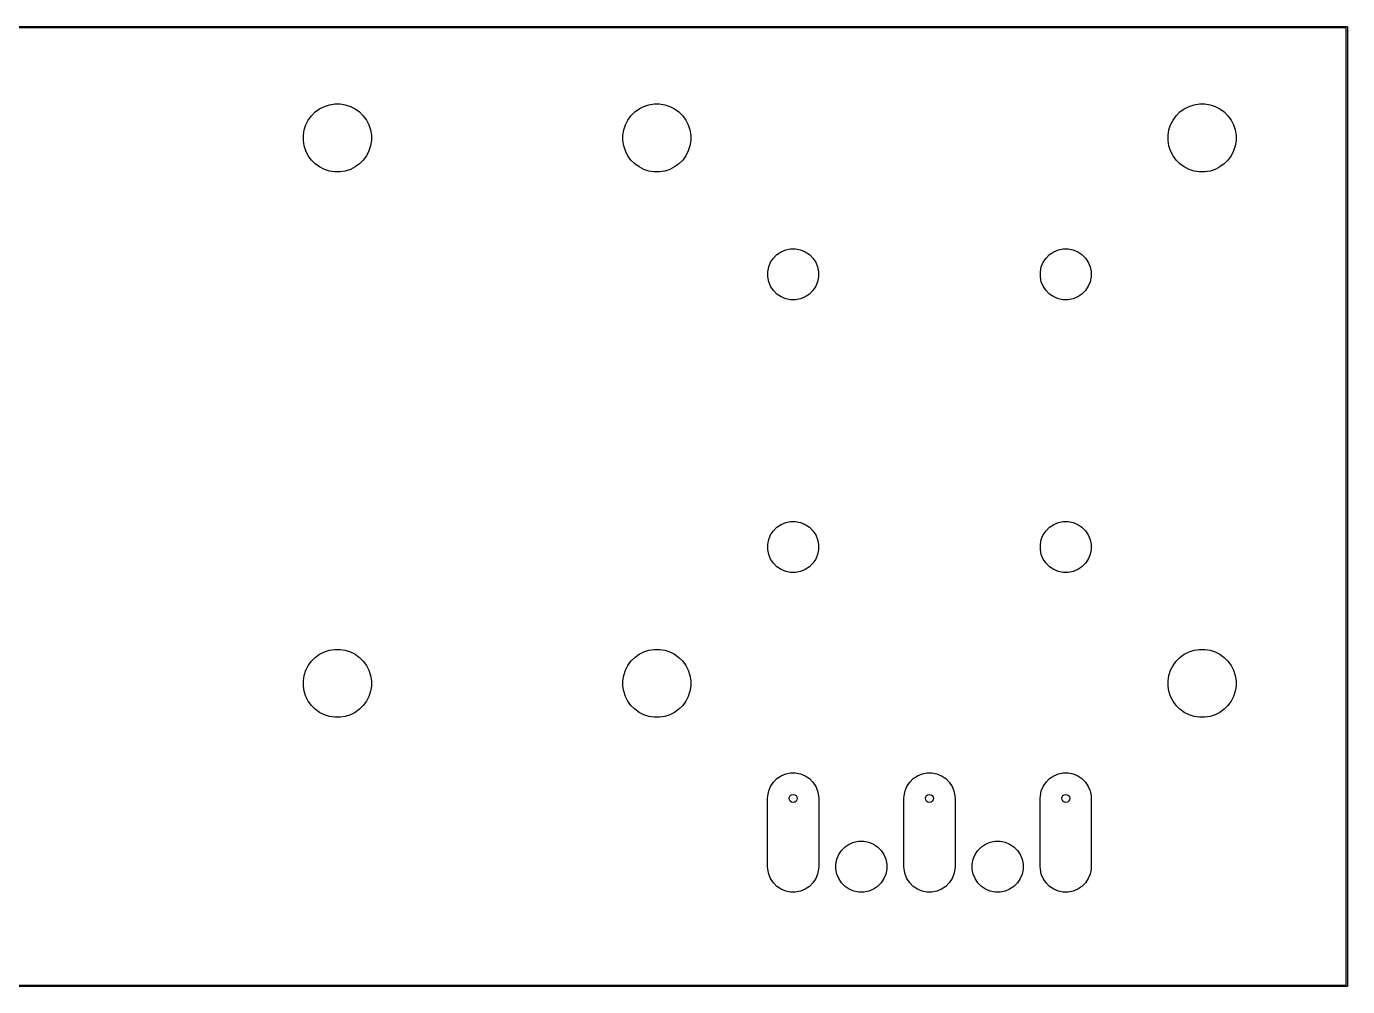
# Model space of a CAD drawing. Header units: millimetres. Extents: x 55.7 to 154.2, y -59.1 to -23.3.
# Drawn here: x 104.93 to 154.17, y -59.08 to -23.31 of the extents above; entities that cross this region are included whole.
import ezdxf

# ---------------------------------------------------------------- set-up
doc = ezdxf.new("R2010")
doc.units = ezdxf.units.MM
doc.layers.add('F.Cu', color=13, linetype='CONTINUOUS', true_color=0xc83434)

msp = doc.modelspace()

# ---------------------------------------------------------------- linework, layer by layer
at = {"layer": 'F.Cu', "linetype": 'CONTINUOUS'}
for p, q in [((55.72125, -23.31125), (154.14625, -23.31125)), ((154.12125, -23.36125), (55.74625, -23.36125)), ((154.12125, -59.03), (154.12125, -23.36125)), ((154.14625, -23.31125), (154.155817, -23.313153)), ((154.155817, -23.313153), (154.169347, -23.326683)), ((154.169347, -23.326683), (154.17125, -23.33625)), ((154.17125, -23.33625), (154.17125, -59.055)), ((115.556784, -26.638951), (115.697701, -26.498034)), ((115.697701, -26.498034), (115.858927, -26.380897)), ((115.858927, -26.380897), (116.036492, -26.290423)), ((116.036492, -26.290423), (116.226024, -26.22884)), ((116.226024, -26.22884), (116.422857, -26.197665)), ((116.422857, -26.197665), (116.622143, -26.197665)), ((116.622143, -26.197665), (116.818976, -26.22884)), ((116.818976, -26.22884), (117.008508, -26.290423)), ((117.008508, -26.290423), (117.186073, -26.380897)), ((117.186073, -26.380897), (117.347299, -26.498034)), ((117.347299, -26.498034), (117.488216, -26.638951)), ((127.463034, -26.638951), (127.603951, -26.498034)), ((127.603951, -26.498034), (127.765177, -26.380897)), ((127.765177, -26.380897), (127.942742, -26.290423)), ((127.942742, -26.290423), (128.132274, -26.22884)), ((128.132274, -26.22884), (128.329107, -26.197665)), ((128.329107, -26.197665), (128.528393, -26.197665)), ((128.528393, -26.197665), (128.725226, -26.22884)), ((128.725226, -26.22884), (128.914758, -26.290423)), ((128.914758, -26.290423), (129.092323, -26.380897)), ((129.092323, -26.380897), (129.253549, -26.498034)), ((129.253549, -26.498034), (129.394466, -26.638951)), ((147.783034, -26.638951), (147.923951, -26.498034)), ((147.923951, -26.498034), (148.085177, -26.380897)), ((148.085177, -26.380897), (148.262742, -26.290423)), ((148.262742, -26.290423), (148.452274, -26.22884)), ((148.452274, -26.22884), (148.649107, -26.197665)), ((148.649107, -26.197665), (148.848393, -26.197665)), ((148.848393, -26.197665), (149.045226, -26.22884)), ((149.045226, -26.22884), (149.234758, -26.290423)), ((149.234758, -26.290423), (149.412323, -26.380897)), ((149.412323, -26.380897), (149.573549, -26.498034)), ((149.573549, -26.498034), (149.714466, -26.638951)), ((115.28759, -27.167274), (115.349173, -26.977742)), ((115.349173, -26.977742), (115.439647, -26.800177)), ((115.439647, -26.800177), (115.556784, -26.638951)), ((117.488216, -26.638951), (117.605353, -26.800177)), ((117.605353, -26.800177), (117.695827, -26.977742)), ((117.695827, -26.977742), (117.75741, -27.167274)), ((127.19384, -27.167274), (127.255423, -26.977742)), ((127.255423, -26.977742), (127.345897, -26.800177)), ((127.345897, -26.800177), (127.463034, -26.638951)), ((129.394466, -26.638951), (129.511603, -26.800177)), ((129.511603, -26.800177), (129.602077, -26.977742)), ((129.602077, -26.977742), (129.66366, -27.167274)), ((147.51384, -27.167274), (147.575423, -26.977742)), ((147.575423, -26.977742), (147.665897, -26.800177)), ((147.665897, -26.800177), (147.783034, -26.638951)), ((149.714466, -26.638951), (149.831603, -26.800177)), ((149.831603, -26.800177), (149.922077, -26.977742)), ((149.922077, -26.977742), (149.98366, -27.167274)), ((115.256415, -27.364107), (115.28759, -27.167274)), ((115.256415, -27.563393), (115.256415, -27.364107)), ((115.28759, -27.760226), (115.256415, -27.563393)), ((117.75741, -27.167274), (117.788585, -27.364107)), ((117.788585, -27.563393), (117.75741, -27.760226)), ((117.788585, -27.364107), (117.788585, -27.563393)), ((127.162665, -27.364107), (127.19384, -27.167274)), ((127.162665, -27.563393), (127.162665, -27.364107)), ((127.19384, -27.760226), (127.162665, -27.563393)), ((129.66366, -27.167274), (129.694835, -27.364107)), ((129.694835, -27.563393), (129.66366, -27.760226)), ((129.694835, -27.364107), (129.694835, -27.563393)), ((147.482665, -27.364107), (147.51384, -27.167274)), ((147.482665, -27.563393), (147.482665, -27.364107)), ((147.51384, -27.760226), (147.482665, -27.563393)), ((149.98366, -27.167274), (150.014835, -27.364107)), ((150.014835, -27.563393), (149.98366, -27.760226)), ((150.014835, -27.364107), (150.014835, -27.563393)), ((115.349173, -27.949758), (115.28759, -27.760226)), ((115.439647, -28.127323), (115.349173, -27.949758)), ((117.695827, -27.949758), (117.605353, -28.127323)), ((117.75741, -27.760226), (117.695827, -27.949758)), ((127.255423, -27.949758), (127.19384, -27.760226)), ((127.345897, -28.127323), (127.255423, -27.949758)), ((129.602077, -27.949758), (129.511603, -28.127323)), ((129.66366, -27.760226), (129.602077, -27.949758)), ((147.575423, -27.949758), (147.51384, -27.760226)), ((147.665897, -28.127323), (147.575423, -27.949758)), ((149.922077, -27.949758), (149.831603, -28.127323)), ((149.98366, -27.760226), (149.922077, -27.949758)), ((115.556784, -28.288549), (115.439647, -28.127323)), ((115.697701, -28.429466), (115.556784, -28.288549)), ((115.858927, -28.546603), (115.697701, -28.429466)), ((116.036492, -28.637077), (115.858927, -28.546603)), ((117.186073, -28.546603), (117.008508, -28.637077)), ((117.347299, -28.429466), (117.186073, -28.546603)), ((117.488216, -28.288549), (117.347299, -28.429466)), ((117.605353, -28.127323), (117.488216, -28.288549)), ((127.463034, -28.288549), (127.345897, -28.127323)), ((127.603951, -28.429466), (127.463034, -28.288549)), ((127.765177, -28.546603), (127.603951, -28.429466)), ((127.942742, -28.637077), (127.765177, -28.546603)), ((129.092323, -28.546603), (128.914758, -28.637077)), ((129.253549, -28.429466), (129.092323, -28.546603)), ((129.394466, -28.288549), (129.253549, -28.429466)), ((129.511603, -28.127323), (129.394466, -28.288549)), ((147.783034, -28.288549), (147.665897, -28.127323)), ((147.923951, -28.429466), (147.783034, -28.288549)), ((148.085177, -28.546603), (147.923951, -28.429466)), ((148.262742, -28.637077), (148.085177, -28.546603)), ((149.412323, -28.546603), (149.234758, -28.637077)), ((149.573549, -28.429466), (149.412323, -28.546603)), ((149.714466, -28.288549), (149.573549, -28.429466)), ((149.831603, -28.127323), (149.714466, -28.288549)), ((116.226024, -28.69866), (116.036492, -28.637077)), ((116.422857, -28.729835), (116.226024, -28.69866)), ((116.622143, -28.729835), (116.422857, -28.729835)), ((116.818976, -28.69866), (116.622143, -28.729835)), ((117.008508, -28.637077), (116.818976, -28.69866)), ((128.132274, -28.69866), (127.942742, -28.637077)), ((128.329107, -28.729835), (128.132274, -28.69866)), ((128.528393, -28.729835), (128.329107, -28.729835)), ((128.725226, -28.69866), (128.528393, -28.729835)), ((128.914758, -28.637077), (128.725226, -28.69866)), ((148.452274, -28.69866), (148.262742, -28.637077)), ((148.649107, -28.729835), (148.452274, -28.69866)), ((148.848393, -28.729835), (148.649107, -28.729835)), ((149.045226, -28.69866), (148.848393, -28.729835)), ((149.234758, -28.637077), (149.045226, -28.69866)), ((132.66872, -32.094745), (132.772458, -31.93949)), ((132.772458, -31.93949), (132.90449, -31.807458)), ((132.90449, -31.807458), (133.059745, -31.70372)), ((133.059745, -31.70372), (133.232254, -31.632264)), ((133.232254, -31.632264), (133.415389, -31.595837)), ((133.415389, -31.595837), (133.602111, -31.595837)), ((133.602111, -31.595837), (133.785246, -31.632264)), ((133.785246, -31.632264), (133.957755, -31.70372)), ((133.957755, -31.70372), (134.11301, -31.807458)), ((134.11301, -31.807458), (134.245042, -31.93949)), ((134.245042, -31.93949), (134.34878, -32.094745)), ((142.82872, -32.094745), (142.932458, -31.93949)), ((142.932458, -31.93949), (143.06449, -31.807458)), ((143.06449, -31.807458), (143.219745, -31.70372)), ((143.219745, -31.70372), (143.392254, -31.632264)), ((143.392254, -31.632264), (143.575389, -31.595837)), ((143.575389, -31.595837), (143.762111, -31.595837)), ((143.762111, -31.595837), (143.945246, -31.632264)), ((143.945246, -31.632264), (144.117755, -31.70372)), ((144.117755, -31.70372), (144.27301, -31.807458)), ((144.27301, -31.807458), (144.405042, -31.93949)), ((144.405042, -31.93949), (144.50878, -32.094745)), ((132.560837, -32.450389), (132.597264, -32.267254)), ((132.560837, -32.637111), (132.560837, -32.450389)), ((132.597264, -32.267254), (132.66872, -32.094745)), ((134.34878, -32.094745), (134.420236, -32.267254)), ((134.420236, -32.267254), (134.456663, -32.450389)), ((134.456663, -32.450389), (134.456663, -32.637111)), ((142.720837, -32.450389), (142.757264, -32.267254)), ((142.720837, -32.637111), (142.720837, -32.450389)), ((142.757264, -32.267254), (142.82872, -32.094745)), ((144.50878, -32.094745), (144.580236, -32.267254)), ((144.580236, -32.267254), (144.616663, -32.450389)), ((144.616663, -32.450389), (144.616663, -32.637111)), ((132.597264, -32.820246), (132.560837, -32.637111)), ((132.66872, -32.992755), (132.597264, -32.820246)), ((134.420236, -32.820246), (134.34878, -32.992755)), ((134.456663, -32.637111), (134.420236, -32.820246)), ((142.757264, -32.820246), (142.720837, -32.637111)), ((142.82872, -32.992755), (142.757264, -32.820246)), ((144.580236, -32.820246), (144.50878, -32.992755)), ((144.616663, -32.637111), (144.580236, -32.820246)), ((132.772458, -33.14801), (132.66872, -32.992755)), ((132.90449, -33.280042), (132.772458, -33.14801)), ((133.059745, -33.38378), (132.90449, -33.280042)), ((133.232254, -33.455236), (133.059745, -33.38378)), ((133.415389, -33.491663), (133.232254, -33.455236)), ((133.785246, -33.455236), (133.602111, -33.491663)), ((133.957755, -33.38378), (133.785246, -33.455236)), ((134.11301, -33.280042), (133.957755, -33.38378)), ((134.245042, -33.14801), (134.11301, -33.280042)), ((134.34878, -32.992755), (134.245042, -33.14801)), ((142.932458, -33.14801), (142.82872, -32.992755)), ((143.06449, -33.280042), (142.932458, -33.14801)), ((143.219745, -33.38378), (143.06449, -33.280042)), ((143.392254, -33.455236), (143.219745, -33.38378)), ((143.575389, -33.491663), (143.392254, -33.455236)), ((143.945246, -33.455236), (143.762111, -33.491663)), ((144.117755, -33.38378), (143.945246, -33.455236)), ((144.27301, -33.280042), (144.117755, -33.38378)), ((144.405042, -33.14801), (144.27301, -33.280042)), ((144.50878, -32.992755), (144.405042, -33.14801)), ((133.602111, -33.491663), (133.415389, -33.491663)), ((143.762111, -33.491663), (143.575389, -33.491663)), ((133.059745, -41.86372), (133.232254, -41.792264)), ((133.232254, -41.792264), (133.415389, -41.755837)), ((133.415389, -41.755837), (133.602111, -41.755837)), ((133.602111, -41.755837), (133.785246, -41.792264)), ((133.785246, -41.792264), (133.957755, -41.86372)), ((143.219745, -41.86372), (143.392254, -41.792264)), ((143.392254, -41.792264), (143.575389, -41.755837)), ((143.575389, -41.755837), (143.762111, -41.755837)), ((143.762111, -41.755837), (143.945246, -41.792264)), ((143.945246, -41.792264), (144.117755, -41.86372)), ((132.597264, -42.427254), (132.66872, -42.254745)), ((132.66872, -42.254745), (132.772458, -42.09949)), ((132.772458, -42.09949), (132.90449, -41.967458)), ((132.90449, -41.967458), (133.059745, -41.86372)), ((133.957755, -41.86372), (134.11301, -41.967458)), ((134.11301, -41.967458), (134.245042, -42.09949)), ((134.245042, -42.09949), (134.34878, -42.254745)), ((134.34878, -42.254745), (134.420236, -42.427254)), ((142.757264, -42.427254), (142.82872, -42.254745)), ((142.82872, -42.254745), (142.932458, -42.09949)), ((142.932458, -42.09949), (143.06449, -41.967458)), ((143.06449, -41.967458), (143.219745, -41.86372)), ((144.117755, -41.86372), (144.27301, -41.967458)), ((144.27301, -41.967458), (144.405042, -42.09949)), ((144.405042, -42.09949), (144.50878, -42.254745)), ((144.50878, -42.254745), (144.580236, -42.427254)), ((132.560837, -42.610389), (132.597264, -42.427254)), ((132.560837, -42.797111), (132.560837, -42.610389)), ((132.597264, -42.980246), (132.560837, -42.797111)), ((134.420236, -42.427254), (134.456663, -42.610389)), ((134.456663, -42.797111), (134.420236, -42.980246)), ((134.456663, -42.610389), (134.456663, -42.797111)), ((142.720837, -42.610389), (142.757264, -42.427254)), ((142.720837, -42.797111), (142.720837, -42.610389)), ((142.757264, -42.980246), (142.720837, -42.797111)), ((144.580236, -42.427254), (144.616663, -42.610389)), ((144.616663, -42.797111), (144.580236, -42.980246)), ((144.616663, -42.610389), (144.616663, -42.797111)), ((132.66872, -43.152755), (132.597264, -42.980246)), ((132.772458, -43.30801), (132.66872, -43.152755)), ((132.90449, -43.440042), (132.772458, -43.30801)), ((134.245042, -43.30801), (134.11301, -43.440042)), ((134.34878, -43.152755), (134.245042, -43.30801)), ((134.420236, -42.980246), (134.34878, -43.152755)), ((142.82872, -43.152755), (142.757264, -42.980246)), ((142.932458, -43.30801), (142.82872, -43.152755)), ((143.06449, -43.440042), (142.932458, -43.30801)), ((144.405042, -43.30801), (144.27301, -43.440042)), ((144.50878, -43.152755), (144.405042, -43.30801)), ((144.580236, -42.980246), (144.50878, -43.152755)), ((133.059745, -43.54378), (132.90449, -43.440042)), ((133.232254, -43.615236), (133.059745, -43.54378)), ((133.415389, -43.651663), (133.232254, -43.615236)), ((133.602111, -43.651663), (133.415389, -43.651663)), ((133.785246, -43.615236), (133.602111, -43.651663)), ((133.957755, -43.54378), (133.785246, -43.615236)), ((134.11301, -43.440042), (133.957755, -43.54378)), ((143.219745, -43.54378), (143.06449, -43.440042)), ((143.392254, -43.615236), (143.219745, -43.54378)), ((143.575389, -43.651663), (143.392254, -43.615236)), ((143.762111, -43.651663), (143.575389, -43.651663)), ((143.945246, -43.615236), (143.762111, -43.651663)), ((144.117755, -43.54378), (143.945246, -43.615236)), ((144.27301, -43.440042), (144.117755, -43.54378)), ((115.697701, -46.818034), (115.858927, -46.700897)), ((115.858927, -46.700897), (116.036492, -46.610423)), ((116.036492, -46.610423), (116.226024, -46.54884)), ((116.226024, -46.54884), (116.422857, -46.517665)), ((116.422857, -46.517665), (116.622143, -46.517665)), ((116.622143, -46.517665), (116.818976, -46.54884)), ((116.818976, -46.54884), (117.008508, -46.610423)), ((117.008508, -46.610423), (117.186073, -46.700897)), ((117.186073, -46.700897), (117.347299, -46.818034)), ((127.603951, -46.818034), (127.765177, -46.700897)), ((127.765177, -46.700897), (127.942742, -46.610423)), ((127.942742, -46.610423), (128.132274, -46.54884)), ((128.132274, -46.54884), (128.329107, -46.517665)), ((128.329107, -46.517665), (128.528393, -46.517665)), ((128.528393, -46.517665), (128.725226, -46.54884)), ((128.725226, -46.54884), (128.914758, -46.610423)), ((128.914758, -46.610423), (129.092323, -46.700897)), ((129.092323, -46.700897), (129.253549, -46.818034)), ((147.923951, -46.818034), (148.085177, -46.700897)), ((148.085177, -46.700897), (148.262742, -46.610423)), ((148.262742, -46.610423), (148.452274, -46.54884)), ((148.452274, -46.54884), (148.649107, -46.517665)), ((148.649107, -46.517665), (148.848393, -46.517665)), ((148.848393, -46.517665), (149.045226, -46.54884)), ((149.045226, -46.54884), (149.234758, -46.610423)), ((149.234758, -46.610423), (149.412323, -46.700897)), ((149.412323, -46.700897), (149.573549, -46.818034)), ((115.349173, -47.297742), (115.439647, -47.120177)), ((115.439647, -47.120177), (115.556784, -46.958951)), ((115.556784, -46.958951), (115.697701, -46.818034)), ((117.347299, -46.818034), (117.488216, -46.958951)), ((117.488216, -46.958951), (117.605353, -47.120177)), ((117.605353, -47.120177), (117.695827, -47.297742)), ((127.255423, -47.297742), (127.345897, -47.120177)), ((127.345897, -47.120177), (127.463034, -46.958951)), ((127.463034, -46.958951), (127.603951, -46.818034)), ((129.253549, -46.818034), (129.394466, -46.958951)), ((129.394466, -46.958951), (129.511603, -47.120177)), ((129.511603, -47.120177), (129.602077, -47.297742)), ((147.575423, -47.297742), (147.665897, -47.120177)), ((147.665897, -47.120177), (147.783034, -46.958951)), ((147.783034, -46.958951), (147.923951, -46.818034)), ((149.573549, -46.818034), (149.714466, -46.958951)), ((149.714466, -46.958951), (149.831603, -47.120177)), ((149.831603, -47.120177), (149.922077, -47.297742)), ((115.256415, -47.684107), (115.28759, -47.487274)), ((115.256415, -47.883393), (115.256415, -47.684107)), ((115.28759, -47.487274), (115.349173, -47.297742)), ((117.695827, -47.297742), (117.75741, -47.487274)), ((117.75741, -47.487274), (117.788585, -47.684107)), ((117.788585, -47.684107), (117.788585, -47.883393)), ((127.162665, -47.684107), (127.19384, -47.487274)), ((127.162665, -47.883393), (127.162665, -47.684107)), ((127.19384, -47.487274), (127.255423, -47.297742)), ((129.602077, -47.297742), (129.66366, -47.487274)), ((129.66366, -47.487274), (129.694835, -47.684107)), ((129.694835, -47.684107), (129.694835, -47.883393)), ((147.482665, -47.684107), (147.51384, -47.487274)), ((147.482665, -47.883393), (147.482665, -47.684107)), ((147.51384, -47.487274), (147.575423, -47.297742)), ((149.922077, -47.297742), (149.98366, -47.487274)), ((149.98366, -47.487274), (150.014835, -47.684107)), ((150.014835, -47.684107), (150.014835, -47.883393)), ((115.28759, -48.080226), (115.256415, -47.883393)), ((115.349173, -48.269758), (115.28759, -48.080226)), ((117.75741, -48.080226), (117.695827, -48.269758)), ((117.788585, -47.883393), (117.75741, -48.080226)), ((127.19384, -48.080226), (127.162665, -47.883393)), ((127.255423, -48.269758), (127.19384, -48.080226)), ((129.66366, -48.080226), (129.602077, -48.269758)), ((129.694835, -47.883393), (129.66366, -48.080226)), ((147.51384, -48.080226), (147.482665, -47.883393)), ((147.575423, -48.269758), (147.51384, -48.080226)), ((149.98366, -48.080226), (149.922077, -48.269758)), ((150.014835, -47.883393), (149.98366, -48.080226)), ((115.439647, -48.447323), (115.349173, -48.269758)), ((115.556784, -48.608549), (115.439647, -48.447323)), ((115.697701, -48.749466), (115.556784, -48.608549)), ((117.488216, -48.608549), (117.347299, -48.749466)), ((117.605353, -48.447323), (117.488216, -48.608549)), ((117.695827, -48.269758), (117.605353, -48.447323)), ((127.345897, -48.447323), (127.255423, -48.269758)), ((127.463034, -48.608549), (127.345897, -48.447323)), ((127.603951, -48.749466), (127.463034, -48.608549)), ((129.394466, -48.608549), (129.253549, -48.749466)), ((129.511603, -48.447323), (129.394466, -48.608549)), ((129.602077, -48.269758), (129.511603, -48.447323)), ((147.665897, -48.447323), (147.575423, -48.269758)), ((147.783034, -48.608549), (147.665897, -48.447323)), ((147.923951, -48.749466), (147.783034, -48.608549)), ((149.714466, -48.608549), (149.573549, -48.749466)), ((149.831603, -48.447323), (149.714466, -48.608549)), ((149.922077, -48.269758), (149.831603, -48.447323)), ((115.858927, -48.866603), (115.697701, -48.749466)), ((116.036492, -48.957077), (115.858927, -48.866603)), ((116.226024, -49.01866), (116.036492, -48.957077)), ((116.422857, -49.049835), (116.226024, -49.01866)), ((116.622143, -49.049835), (116.422857, -49.049835)), ((116.818976, -49.01866), (116.622143, -49.049835)), ((117.008508, -48.957077), (116.818976, -49.01866)), ((117.186073, -48.866603), (117.008508, -48.957077)), ((117.347299, -48.749466), (117.186073, -48.866603)), ((127.765177, -48.866603), (127.603951, -48.749466)), ((127.942742, -48.957077), (127.765177, -48.866603)), ((128.132274, -49.01866), (127.942742, -48.957077)), ((128.329107, -49.049835), (128.132274, -49.01866)), ((128.528393, -49.049835), (128.329107, -49.049835)), ((128.725226, -49.01866), (128.528393, -49.049835)), ((128.914758, -48.957077), (128.725226, -49.01866)), ((129.092323, -48.866603), (128.914758, -48.957077)), ((129.253549, -48.749466), (129.092323, -48.866603)), ((148.085177, -48.866603), (147.923951, -48.749466)), ((148.262742, -48.957077), (148.085177, -48.866603)), ((148.452274, -49.01866), (148.262742, -48.957077)), ((148.649107, -49.049835), (148.452274, -49.01866)), ((148.848393, -49.049835), (148.649107, -49.049835)), ((149.045226, -49.01866), (148.848393, -49.049835)), ((149.234758, -48.957077), (149.045226, -49.01866)), ((149.412323, -48.866603), (149.234758, -48.957077)), ((149.573549, -48.749466), (149.412323, -48.866603)), ((133.059745, -51.22997), (133.232254, -51.158514)), ((133.232254, -51.158514), (133.415389, -51.122087)), ((133.415389, -51.122087), (133.602111, -51.122087)), ((133.602111, -51.122087), (133.785246, -51.158514)), ((133.785246, -51.158514), (133.957755, -51.22997)), ((138.139745, -51.22997), (138.312254, -51.158514)), ((138.312254, -51.158514), (138.495389, -51.122087)), ((138.495389, -51.122087), (138.682111, -51.122087)), ((138.682111, -51.122087), (138.865246, -51.158514)), ((138.865246, -51.158514), (139.037755, -51.22997)), ((143.219745, -51.22997), (143.392254, -51.158514)), ((143.392254, -51.158514), (143.575389, -51.122087)), ((143.575389, -51.122087), (143.762111, -51.122087)), ((143.762111, -51.122087), (143.945246, -51.158514)), ((143.945246, -51.158514), (144.117755, -51.22997)), ((132.597264, -51.793504), (132.66872, -51.620995)), ((132.66872, -51.620995), (132.772458, -51.46574)), ((132.772458, -51.46574), (132.90449, -51.333708)), ((132.90449, -51.333708), (133.059745, -51.22997)), ((133.957755, -51.22997), (134.11301, -51.333708)), ((134.11301, -51.333708), (134.245042, -51.46574)), ((134.245042, -51.46574), (134.34878, -51.620995)), ((134.34878, -51.620995), (134.420236, -51.793504)), ((137.677264, -51.793504), (137.74872, -51.620995)), ((137.74872, -51.620995), (137.852458, -51.46574)), ((137.852458, -51.46574), (137.98449, -51.333708)), ((137.98449, -51.333708), (138.139745, -51.22997)), ((139.037755, -51.22997), (139.19301, -51.333708)), ((139.19301, -51.333708), (139.325042, -51.46574)), ((139.325042, -51.46574), (139.42878, -51.620995)), ((139.42878, -51.620995), (139.500236, -51.793504)), ((142.757264, -51.793504), (142.82872, -51.620995)), ((142.82872, -51.620995), (142.932458, -51.46574)), ((142.932458, -51.46574), (143.06449, -51.333708)), ((143.06449, -51.333708), (143.219745, -51.22997)), ((144.117755, -51.22997), (144.27301, -51.333708)), ((144.27301, -51.333708), (144.405042, -51.46574)), ((144.405042, -51.46574), (144.50878, -51.620995)), ((144.50878, -51.620995), (144.580236, -51.793504)), ((132.55625, -52.07), (132.560837, -51.976639)), ((132.55625, -54.61), (132.55625, -52.07)), ((132.560837, -51.976639), (132.597264, -51.793504)), ((134.420236, -51.793504), (134.456663, -51.976639)), ((134.456663, -51.976639), (134.46125, -52.07)), ((134.46125, -52.07), (134.46125, -54.61)), ((137.63625, -52.07), (137.640837, -51.976639)), ((137.63625, -54.61), (137.63625, -52.07)), ((137.640837, -51.976639), (137.677264, -51.793504)), ((139.500236, -51.793504), (139.536663, -51.976639)), ((139.536663, -51.976639), (139.54125, -52.07)), ((139.54125, -52.07), (139.54125, -54.61)), ((142.71625, -52.07), (142.720837, -51.976639)), ((142.71625, -54.61), (142.71625, -52.07)), ((142.720837, -51.976639), (142.757264, -51.793504)), ((144.580236, -51.793504), (144.616663, -51.976639)), ((144.616663, -51.976639), (144.62125, -52.07)), ((144.62125, -52.07), (144.62125, -54.61)), ((135.772254, -53.698514), (135.955389, -53.662087)), ((135.955389, -53.662087), (136.142111, -53.662087)), ((136.142111, -53.662087), (136.325246, -53.698514)), ((140.852254, -53.698514), (141.035389, -53.662087)), ((141.035389, -53.662087), (141.222111, -53.662087)), ((141.222111, -53.662087), (141.405246, -53.698514)), ((135.137264, -54.333504), (135.20872, -54.160995)), ((135.20872, -54.160995), (135.312458, -54.00574)), ((135.312458, -54.00574), (135.44449, -53.873708)), ((135.44449, -53.873708), (135.599745, -53.76997)), ((135.599745, -53.76997), (135.772254, -53.698514)), ((136.325246, -53.698514), (136.497755, -53.76997)), ((136.497755, -53.76997), (136.65301, -53.873708)), ((136.65301, -53.873708), (136.785042, -54.00574)), ((136.785042, -54.00574), (136.88878, -54.160995)), ((136.88878, -54.160995), (136.960236, -54.333504)), ((140.217264, -54.333504), (140.28872, -54.160995)), ((140.28872, -54.160995), (140.392458, -54.00574)), ((140.392458, -54.00574), (140.52449, -53.873708)), ((140.52449, -53.873708), (140.679745, -53.76997)), ((140.679745, -53.76997), (140.852254, -53.698514)), ((141.405246, -53.698514), (141.577755, -53.76997)), ((141.577755, -53.76997), (141.73301, -53.873708)), ((141.73301, -53.873708), (141.865042, -54.00574)), ((141.865042, -54.00574), (141.96878, -54.160995)), ((141.96878, -54.160995), (142.040236, -54.333504)), ((132.560837, -54.703361), (132.55625, -54.61)), ((134.46125, -54.61), (134.456663, -54.703361)), ((135.100837, -54.516639), (135.137264, -54.333504)), ((135.100837, -54.703361), (135.100837, -54.516639)), ((136.960236, -54.333504), (136.996663, -54.516639)), ((136.996663, -54.516639), (136.996663, -54.703361)), ((137.640837, -54.703361), (137.63625, -54.61)), ((139.54125, -54.61), (139.536663, -54.703361)), ((140.180837, -54.516639), (140.217264, -54.333504)), ((140.180837, -54.703361), (140.180837, -54.516639)), ((142.040236, -54.333504), (142.076663, -54.516639)), ((142.076663, -54.516639), (142.076663, -54.703361)), ((142.720837, -54.703361), (142.71625, -54.61)), ((144.62125, -54.61), (144.616663, -54.703361)), ((132.597264, -54.886496), (132.560837, -54.703361)), ((132.66872, -55.059005), (132.597264, -54.886496)), ((132.772458, -55.21426), (132.66872, -55.059005)), ((134.34878, -55.059005), (134.245042, -55.21426)), ((134.420236, -54.886496), (134.34878, -55.059005)), ((134.456663, -54.703361), (134.420236, -54.886496)), ((135.137264, -54.886496), (135.100837, -54.703361)), ((135.20872, -55.059005), (135.137264, -54.886496)), ((135.312458, -55.21426), (135.20872, -55.059005)), ((136.88878, -55.059005), (136.785042, -55.21426)), ((136.960236, -54.886496), (136.88878, -55.059005)), ((136.996663, -54.703361), (136.960236, -54.886496)), ((137.677264, -54.886496), (137.640837, -54.703361)), ((137.74872, -55.059005), (137.677264, -54.886496)), ((137.852458, -55.21426), (137.74872, -55.059005)), ((139.42878, -55.059005), (139.325042, -55.21426)), ((139.500236, -54.886496), (139.42878, -55.059005)), ((139.536663, -54.703361), (139.500236, -54.886496)), ((140.217264, -54.886496), (140.180837, -54.703361)), ((140.28872, -55.059005), (140.217264, -54.886496)), ((140.392458, -55.21426), (140.28872, -55.059005)), ((141.96878, -55.059005), (141.865042, -55.21426)), ((142.040236, -54.886496), (141.96878, -55.059005)), ((142.076663, -54.703361), (142.040236, -54.886496)), ((142.757264, -54.886496), (142.720837, -54.703361)), ((142.82872, -55.059005), (142.757264, -54.886496)), ((142.932458, -55.21426), (142.82872, -55.059005)), ((144.50878, -55.059005), (144.405042, -55.21426)), ((144.580236, -54.886496), (144.50878, -55.059005)), ((144.616663, -54.703361), (144.580236, -54.886496)), ((132.90449, -55.346292), (132.772458, -55.21426)), ((133.059745, -55.45003), (132.90449, -55.346292)), ((133.232254, -55.521486), (133.059745, -55.45003)), ((133.415389, -55.557913), (133.232254, -55.521486)), ((133.602111, -55.557913), (133.415389, -55.557913)), ((133.785246, -55.521486), (133.602111, -55.557913)), ((133.957755, -55.45003), (133.785246, -55.521486)), ((134.11301, -55.346292), (133.957755, -55.45003)), ((134.245042, -55.21426), (134.11301, -55.346292)), ((135.44449, -55.346292), (135.312458, -55.21426)), ((135.599745, -55.45003), (135.44449, -55.346292)), ((135.772254, -55.521486), (135.599745, -55.45003)), ((135.955389, -55.557913), (135.772254, -55.521486)), ((136.142111, -55.557913), (135.955389, -55.557913)), ((136.325246, -55.521486), (136.142111, -55.557913)), ((136.497755, -55.45003), (136.325246, -55.521486)), ((136.65301, -55.346292), (136.497755, -55.45003)), ((136.785042, -55.21426), (136.65301, -55.346292)), ((137.98449, -55.346292), (137.852458, -55.21426)), ((138.139745, -55.45003), (137.98449, -55.346292)), ((138.312254, -55.521486), (138.139745, -55.45003)), ((138.495389, -55.557913), (138.312254, -55.521486)), ((138.682111, -55.557913), (138.495389, -55.557913)), ((138.865246, -55.521486), (138.682111, -55.557913)), ((139.037755, -55.45003), (138.865246, -55.521486)), ((139.19301, -55.346292), (139.037755, -55.45003)), ((139.325042, -55.21426), (139.19301, -55.346292)), ((140.52449, -55.346292), (140.392458, -55.21426)), ((140.679745, -55.45003), (140.52449, -55.346292)), ((140.852254, -55.521486), (140.679745, -55.45003)), ((141.035389, -55.557913), (140.852254, -55.521486)), ((141.222111, -55.557913), (141.035389, -55.557913)), ((141.405246, -55.521486), (141.222111, -55.557913)), ((141.577755, -55.45003), (141.405246, -55.521486)), ((141.73301, -55.346292), (141.577755, -55.45003)), ((141.865042, -55.21426), (141.73301, -55.346292)), ((143.06449, -55.346292), (142.932458, -55.21426)), ((143.219745, -55.45003), (143.06449, -55.346292)), ((143.392254, -55.521486), (143.219745, -55.45003)), ((143.575389, -55.557913), (143.392254, -55.521486)), ((143.762111, -55.557913), (143.575389, -55.557913)), ((143.945246, -55.521486), (143.762111, -55.557913)), ((144.117755, -55.45003), (143.945246, -55.521486)), ((144.27301, -55.346292), (144.117755, -55.45003)), ((144.405042, -55.21426), (144.27301, -55.346292)), ((154.14625, -59.08), (55.72125, -59.08)), ((55.74625, -59.03), (154.12125, -59.03)), ((154.155817, -59.078097), (154.14625, -59.08)), ((154.169347, -59.064567), (154.155817, -59.078097)), ((154.17125, -59.055), (154.169347, -59.064567))]:
    msp.add_line(p, q, dxfattribs=at)
at = {"layer": 'F.Cu'}
for centre in [(133.50875, -52.07), (138.58875, -52.07), (143.66875, -52.07)]:
    msp.add_circle(centre, 0.15, dxfattribs=at)

doc.saveas('drawing.dxf')
